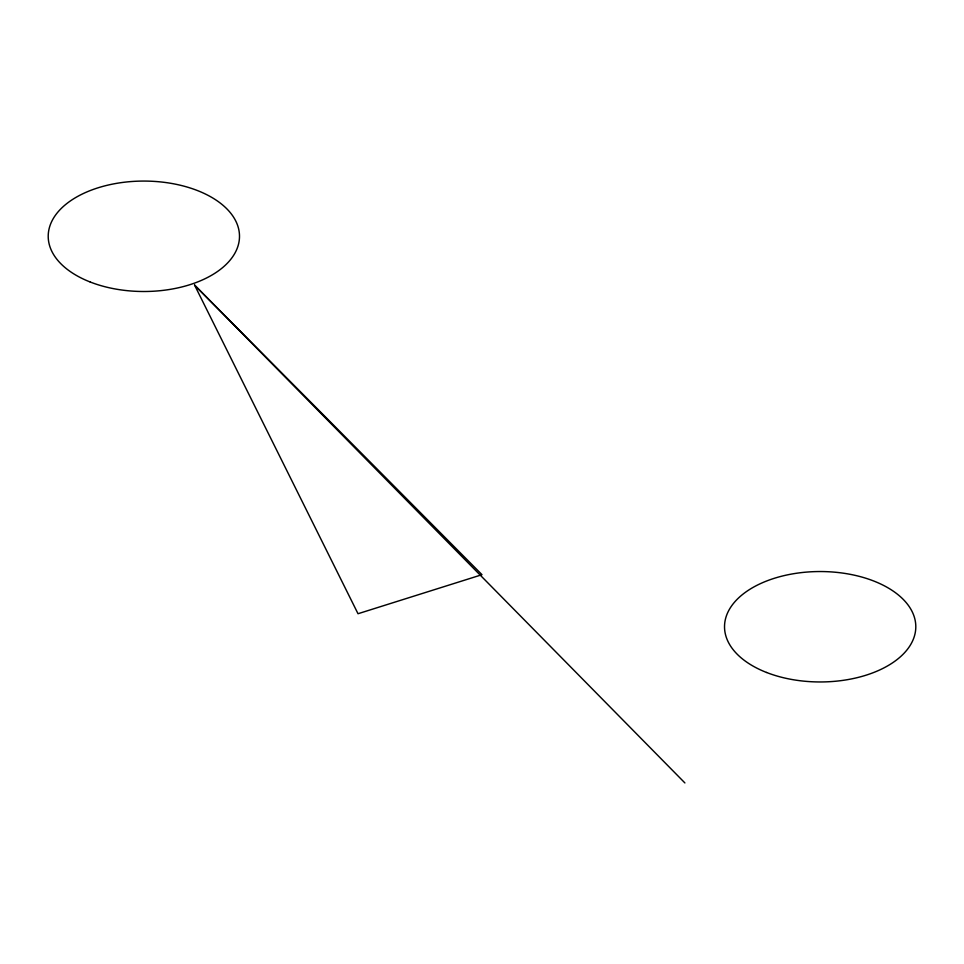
<?xml version="1.0" encoding="UTF-8"?>
<svg xmlns="http://www.w3.org/2000/svg" width="964" height="964" viewBox="0 0 964 964"><rect width="100%" height="100%" fill="white"/><g stroke="black" fill="none" stroke-linecap="round" stroke-linejoin="round"><path stroke-width="1.45" d="M194.571 285.091L482 574.689L358.018 613.731L194.571 285.091L684.898 782.937M90.242 282.018A95.653 55.225 0 0 0 239.253 240.229A95.653 55.225 0 0 0 102.051 186.618A95.653 55.225 0 0 0 90.242 282.018M766.561 672.474A95.641 55.213 0 0 0 915.559 630.685A95.641 55.213 0 0 0 778.37 577.087A95.641 55.213 0 0 0 766.561 672.474"/></g></svg>
